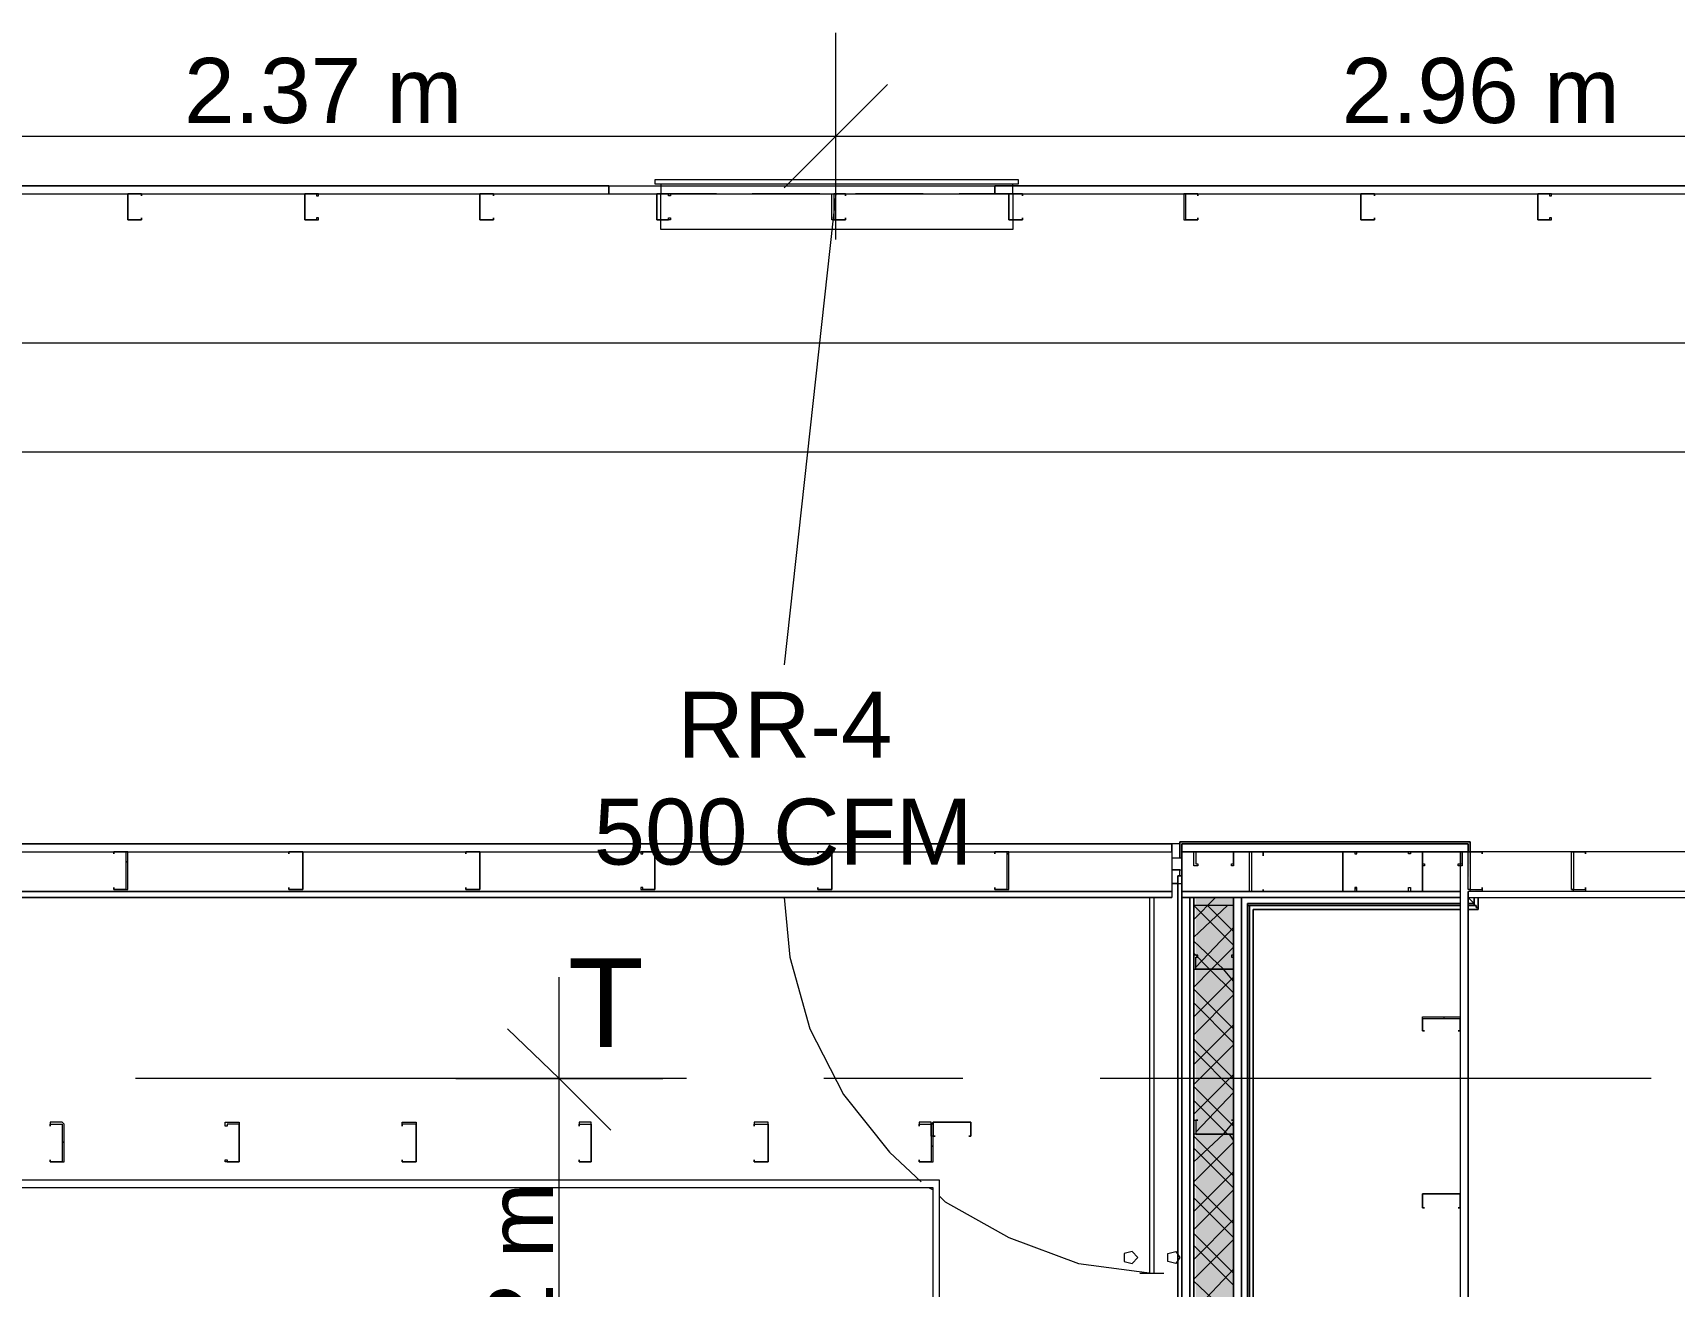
# Model space of a CAD drawing. Header units: metres. Extents: x -2 to 207, y -8 to 52.
# Drawn here: x 49.73 to 53.512, y 31.893 to 34.782 of the extents above; entities that cross this region are included whole.
import ezdxf

# ---------------------------------------------------------------- set-up
doc = ezdxf.new("R2010")
doc.units = ezdxf.units.M
doc.layers.add('HVAC - Ductos', color=5, linetype='Continuous', lineweight=0)
doc.layers.add('PDF_Text', color=7, linetype='Continuous', lineweight=0)
doc.layers.add('PDF_Geometry', color=7, linetype='Continuous', lineweight=0, true_color=0xaaaaaa)
doc.layers.add('PDF_Solid Fills', color=7, linetype='Continuous', lineweight=0, true_color=0xffffff)
doc.styles.add('PDF Helvetica', font='')
doc.styles.get('PDF Helvetica').set_extended_font_data('Helvetica')

msp = doc.modelspace()

# ---------------------------------------------------------------- hatches: boundary and pattern name
at = {"layer": 'PDF_Solid Fills', "lineweight": 0, "transparency": 33554559}
h = msp.add_hatch(color=256, dxfattribs=at)
h.paths.add_polyline_path([(53.0371, 32.8068), (53.0417, 32.8939), (53.0371, 32.8939)])
h.paths.add_polyline_path([(53.0417, 32.8068), (53.0688, 32.8022), (53.0692, 32.8022), (53.0692, 32.8068)])
h = msp.add_hatch(color=256, dxfattribs=at)
h.paths.add_polyline_path([(52.4094, 31.8401), (52.4965, 31.8401), (52.4965, 32.7885), (52.4094, 32.7885)])
h.paths.add_polyline_path([(52.4965, 24.1245), (52.4094, 24.1245), (52.4094, 22.8462), (52.4965, 22.8462)])
h.paths.add_polyline_path([(52.4094, 24.129), (52.4965, 24.129), (52.4965, 29.8058), (52.4094, 29.8058)])
h.paths.add_polyline_path([(52.4094, 29.8104), (52.4965, 29.8104), (52.4965, 31.8355), (52.4094, 31.8355)])
h = msp.add_hatch(color=256, dxfattribs=at)
h.paths.add_polyline_path([(52.4094, 31.8401), (52.4965, 31.8401), (52.4965, 32.7701), (52.4094, 32.7701)])
h.paths.add_polyline_path([(52.4094, 26.9697), (52.4965, 26.9697), (52.4965, 29.8058), (52.4094, 29.8058)])
h.paths.add_polyline_path([(52.4094, 24.94), (52.4965, 24.94), (52.4965, 26.9652), (52.4094, 26.9652)])
h.paths.add_polyline_path([(52.4965, 24.9354), (52.4094, 24.9354), (52.4094, 22.8462), (52.4965, 22.8462)])
h.paths.add_polyline_path([(52.4094, 29.8104), (52.4965, 29.8104), (52.4965, 31.8355), (52.4094, 31.8355)])

# ---------------------------------------------------------------- linework, layer by layer
at = {"layer": 'HVAC - Ductos', "lineweight": 0}
for points in [[(51.5801, 34.305), (51.5801, 34.5433), (51.5801, 34.7815)], [(51.6992, 34.6624), (51.5801, 34.5433), (51.461, 34.4241)], [(7.582, 34.5433), (12.4616, 34.5433), (15.6321, 34.5433), (18.6652, 34.5433), (21.625, 34.5433), (30.7334, 34.5433), (33.2075, 34.5433), (36.1764, 34.5433), (39.2049, 34.5433), (41.6104, 34.5433), (49.2113, 34.5433), (51.5801, 34.5433), (54.5399, 34.5433), (58.1961, 34.5433)], [(51.1632, 34.4333), (52.0016, 34.4333)], [(51.9787, 34.4425), (51.1861, 34.4425)], [(51.5801, 34.4104), (51.461, 33.3245)], [(50.9433, 21.5358), (50.9433, 23.1715), (50.9433, 24.349), (50.9433, 26.2137), (50.9433, 29.4209), (50.9433, 31.249), (50.9433, 32.6052)], [(50.8241, 32.4861), (50.9433, 32.3715), (51.0624, 32.2524)], [(50.705, 32.3715), (50.9433, 32.3715), (51.1815, 32.3715)]]:
    msp.add_lwpolyline(points, dxfattribs=at)
for points in [[(52.0016, 34.4425), (51.1632, 34.4425), (51.1632, 34.4333), (51.1769, 34.4333), (51.1769, 34.4104), (51.9879, 34.4104), (51.9879, 34.4333), (52.0016, 34.4333)], [(51.9879, 34.4104), (51.9879, 34.3279), (51.1769, 34.3279), (51.1769, 34.4104)], [(51.3052, 34.4104), (51.1861, 34.4104)], [(51.5435, 34.4104), (51.3877, 34.4104)], [(51.7817, 34.4104), (51.6259, 34.4104)], [(51.9833, 34.4104), (51.8642, 34.4104)], [(54.6406, 33.8148), (46.8518, 33.8148), (46.8518, 34.0668), (54.6406, 34.0668)]]:
    msp.add_lwpolyline(points, close=True, dxfattribs=at)
at = {"layer": 'PDF_Geometry', "lineweight": 0}
for points in [[(48.0613, 34.4287), (48.9456, 34.4287), (51.0578, 34.4287), (51.0578, 34.4104), (51.9467, 34.4104), (51.9467, 34.4287)], [(50.792, 34.4104), (51.0578, 34.4104), (51.0578, 34.4287), (48.9456, 34.4287), (48.9456, 34.4104), (49.1381, 34.4104)], [(49.5733, 34.4104), (49.949, 34.4104)], [(49.9811, 34.4104), (50.3568, 34.4104)], [(50.3843, 34.4104), (50.7646, 34.4104)], [(51.0578, 34.4287), (51.9467, 34.4287), (54.0588, 34.4287), (54.0588, 34.4104), (54.9477, 34.4104), (54.9477, 34.4287)], [(51.1998, 34.4104), (51.1998, 34.4058), (51.1952, 34.4058), (51.1952, 34.4104), (51.1677, 34.4104)], [(51.603, 34.4104), (51.603, 34.4058), (51.603, 34.4104), (51.5755, 34.4104)], [(54.0405, 34.4104), (54.0588, 34.4104), (54.0588, 34.4287), (51.9467, 34.4287), (51.9467, 34.4104), (51.9787, 34.4104)], [(52.0108, 34.4104), (52.3864, 34.4104)], [(52.414, 34.4104), (52.7942, 34.4104)], [(52.8217, 34.4104), (53.1975, 34.4104)], [(53.2295, 34.4104), (53.6052, 34.4104)], [(43.9104, 32.9121), (52.3544, 32.9121), (52.3544, 32.7885), (43.9104, 32.7885)], [(52.3544, 32.9121), (43.9104, 32.9121), (52.3544, 32.9121)], [(43.9104, 32.8939), (52.3544, 32.8939), (52.3544, 32.9121), (43.9104, 32.9121), (43.9104, 32.8939), (52.3544, 32.8939), (52.3544, 32.8022), (49.4404, 32.8022), (52.3544, 32.8022), (52.3544, 32.7885), (43.9104, 32.7885), (43.9104, 32.8022), (48.9685, 32.8022), (43.9104, 32.8022)], [(52.3728, 32.9121), (52.1161, 32.9121)], [(53.0417, 32.9167), (53.0417, 32.8939)], [(53.0417, 32.8939), (53.0417, 32.9167)], [(52.3544, 32.8801), (52.3728, 32.8801)], [(52.3544, 32.8801), (52.3773, 32.8801)], [(52.3773, 32.8526), (52.3773, 32.8801)], [(52.3773, 32.8389), (52.3728, 32.8389), (52.3728, 32.8526)], [(52.3773, 32.8389), (52.3773, 32.8526)], [(52.3773, 32.8389), (52.3773, 27.8677)], [(52.3773, 27.8677), (52.3773, 32.8389)], [(43.9104, 32.7885), (52.3544, 32.7885), (43.9104, 32.7885)], [(51.461, 32.7885), (51.4747, 32.651), (51.5205, 32.4861), (51.5984, 32.3349), (51.7038, 32.202), (51.7771, 32.1333)], [(52.304, 31.9226), (52.304, 32.7885)], [(52.3132, 32.7885), (52.3132, 31.9226)], [(52.3682, 32.8205), (52.3544, 32.8205), (52.3773, 32.8205)], [(52.4094, 22.8462), (52.4965, 22.8462), (52.5148, 22.8462), (52.5148, 32.7885), (52.3773, 32.7885), (52.3773, 22.8462), (52.4048, 22.8462)], [(52.3956, 22.8462), (52.3956, 32.7885), (52.4965, 32.7885)], [(52.4048, 32.7381), (52.4552, 32.7885)], [(52.4965, 22.8462), (52.4965, 32.7885), (52.4048, 32.7885), (52.4048, 22.8462), (52.4048, 32.7701), (52.4048, 32.7885), (52.4048, 32.7701), (52.4965, 32.6785)], [(52.5148, 22.8462), (52.5148, 32.7885), (52.5148, 22.8462), (52.5148, 32.7885), (52.4965, 32.7885), (52.4048, 32.7885)], [(52.5148, 22.8462), (52.5148, 32.7885), (52.5148, 22.8462)], [(54.4941, 32.8022), (53.0371, 32.8022), (53.0371, 32.7885), (53.0371, 22.7866)], [(53.0371, 32.7885), (53.0509, 32.7747), (53.0371, 32.7747), (53.0509, 32.7747), (53.0371, 32.7885), (53.0371, 32.8022), (53.0371, 32.7885), (53.0371, 32.8022)], [(52.4827, 32.7701), (52.4048, 32.6969)], [(52.4965, 22.8462), (52.4965, 32.7701), (52.4048, 32.7701)], [(52.4965, 32.7106), (52.4369, 32.7701)], [(52.5285, 22.8599), (52.5285, 32.7747), (53.0188, 32.7747), (52.5285, 32.7747), (52.5285, 22.8645)], [(52.5285, 22.8645), (52.5285, 32.7701), (52.5285, 22.8645), (52.5285, 32.7747), (52.5285, 22.8599)], [(53.0188, 32.7701), (52.5285, 32.7701)], [(53.0188, 32.7701), (52.5285, 32.7701)], [(53.0188, 32.7701), (52.5285, 32.7701)], [(52.5285, 32.7701), (53.0188, 32.7701)], [(52.5331, 22.8645), (52.5331, 32.7701), (52.5331, 22.8645)], [(52.5422, 22.8737), (52.5422, 32.761), (53.0188, 32.761), (52.5422, 32.761), (52.5422, 22.8737)], [(52.4094, 32.6281), (52.4965, 32.7197)], [(52.4965, 32.596), (52.4735, 32.6235), (52.4048, 32.6877)], [(52.4965, 32.6739), (52.446, 32.6235), (52.4048, 32.5823)], [(52.4965, 32.5686), (52.4414, 32.6235), (52.4048, 32.6602)], [(52.4048, 32.5136), (52.4965, 32.6052)], [(52.4965, 32.4861), (52.4048, 32.5777)], [(52.4965, 32.564), (52.4048, 32.4724)], [(52.4965, 32.454), (52.4048, 32.5456)], [(52.4048, 32.4036), (52.4965, 32.4952)], [(52.4965, 32.3715), (52.4048, 32.4632)], [(52.4965, 32.4494), (52.4048, 32.3577)], [(52.4965, 32.3441), (52.4048, 32.4357)], [(51.2364, 32.3715), (49.9673, 32.3715)], [(51.8733, 32.3715), (51.5526, 32.3715)], [(53.4586, 32.3715), (52.1895, 32.3715)], [(52.4048, 32.2891), (52.4965, 32.3807)], [(52.4965, 32.2615), (52.4048, 32.3532)], [(52.4965, 32.3395), (52.4094, 32.2479)], [(52.4827, 32.2433), (52.4048, 32.3211)], [(52.4048, 32.1791), (52.4735, 32.2433), (52.4965, 32.2707)], [(52.4965, 32.1471), (52.4048, 32.2387)], [(52.4965, 32.2249), (52.4048, 32.1333)], [(52.4965, 32.2295), (52.4873, 32.2433)], [(52.4965, 32.1195), (52.4048, 32.2112)], [(52.4048, 32.0646), (52.4965, 32.1562)], [(46.9572, 28.4496), (46.554, 28.4496), (46.1462, 28.4496), (45.743, 28.4496), (45.3353, 28.4496), (44.9321, 28.4496), (44.4922, 28.4496), (44.4739, 28.4496), (44.4739, 28.4634), (44.4739, 32.1195), (44.4739, 32.1379), (51.8184, 32.1379), (51.8184, 32.1195), (51.8184, 31.863), (51.8184, 31.4598)], [(51.8046, 31.863), (51.8046, 32.1195), (44.4876, 32.1195), (44.4876, 28.4634)], [(51.7954, 32.1195), (51.8046, 32.115)], [(52.4965, 32.0371), (52.4048, 32.1287)], [(52.4965, 32.115), (52.4048, 32.0233)], [(51.8184, 32.1012), (51.8321, 32.0874), (51.9787, 32.005), (52.1391, 31.9454), (52.3086, 31.9226)], [(52.4965, 32.005), (52.4048, 32.0966)], [(52.4048, 31.9546), (52.4965, 32.0462)], [(52.4965, 31.9226), (52.4048, 32.0142)], [(52.4965, 32.0004), (52.4048, 31.9088)], [(52.4965, 31.895), (52.4048, 31.9866)], [(52.2811, 31.9226), (52.3361, 31.9226)], [(52.4094, 31.8401), (52.4965, 31.9317)], [(52.4735, 31.8401), (52.4048, 31.9042)]]:
    msp.add_lwpolyline(points, dxfattribs=at)
for points in [[(49.9811, 34.4104), (49.949, 34.4104), (49.949, 34.3508), (49.9811, 34.3508), (49.9811, 34.3554), (49.9811, 34.3508), (49.949, 34.3508), (49.949, 34.4104), (49.9811, 34.4104), (49.9811, 34.4058)], [(50.3889, 34.4104), (50.3568, 34.4104), (50.3568, 34.3508), (50.3889, 34.3508), (50.3889, 34.3554), (50.3843, 34.3554), (50.3843, 34.3508), (50.3568, 34.3508), (50.3568, 34.4104), (50.3843, 34.4104), (50.3843, 34.4058), (50.3889, 34.4058)], [(50.792, 34.4104), (50.7646, 34.4104), (50.76, 34.4104), (50.76, 34.3508), (50.7646, 34.3508), (50.792, 34.3508), (50.792, 34.3554), (50.792, 34.3508), (50.7646, 34.3508), (50.76, 34.3508), (50.76, 34.4104), (50.7646, 34.4104), (50.792, 34.4104), (50.792, 34.4058)], [(51.1677, 34.3508), (51.1952, 34.3508), (51.1952, 34.3554), (51.1998, 34.3554), (51.1998, 34.3508), (51.1677, 34.3508), (51.1677, 34.4104)], [(51.5755, 34.3508), (51.603, 34.3508), (51.603, 34.3554), (51.603, 34.3508), (51.5755, 34.3508), (51.5709, 34.3508), (51.5709, 34.4104), (51.5755, 34.4104)], [(52.0108, 34.4104), (51.9787, 34.4104), (51.9787, 34.3508), (52.0108, 34.3508), (52.0108, 34.3554), (52.0108, 34.3508), (51.9787, 34.3508), (51.9787, 34.4104), (52.0108, 34.4104), (52.0108, 34.4058)], [(52.414, 34.4104), (52.3864, 34.4104), (52.3819, 34.4104), (52.3819, 34.3508), (52.3864, 34.3508), (52.414, 34.3508), (52.414, 34.3554), (52.414, 34.3508), (52.3864, 34.3508), (52.3864, 34.4104), (52.414, 34.4104), (52.414, 34.4058)], [(52.8217, 34.4104), (52.7942, 34.4104), (52.7897, 34.4104), (52.7897, 34.3508), (52.7942, 34.3508), (52.8217, 34.3508), (52.8217, 34.3554), (52.8217, 34.3508), (52.7942, 34.3508), (52.7897, 34.3508), (52.7897, 34.4104), (52.7942, 34.4104), (52.8217, 34.4104), (52.8217, 34.4058)], [(53.2295, 34.4104), (53.1975, 34.4104), (53.1975, 34.3508), (53.2295, 34.3508), (53.2295, 34.3554), (53.2249, 34.3554), (53.2249, 34.3508), (53.1975, 34.3508), (53.1975, 34.4104), (53.2249, 34.4104), (53.2249, 34.4058), (53.2295, 34.4058)], [(52.3728, 32.9167), (52.3728, 32.8801), (52.3728, 32.9167), (53.0417, 32.9167)], [(52.3773, 32.8939), (52.3773, 32.8022), (53.0188, 32.8022), (52.3773, 32.8022), (52.3773, 32.7885), (53.0188, 32.7885), (52.3773, 32.7885), (52.3773, 32.9121), (53.0371, 32.9121), (53.0371, 32.8939), (53.0371, 32.9121), (52.3773, 32.9121), (53.0371, 32.9121), (53.0371, 32.8939)], [(52.3773, 32.9121), (52.3773, 32.8801), (52.3773, 32.9121), (53.0371, 32.9121), (52.3773, 32.9121), (52.3773, 32.8939), (53.0371, 32.8939), (53.0371, 32.9121)], [(49.9169, 32.8068), (49.9444, 32.8068), (49.949, 32.8068), (49.949, 32.8939), (49.9444, 32.8939), (49.9169, 32.8939), (49.9169, 32.8893), (49.9169, 32.8939), (49.9444, 32.8939), (49.9444, 32.8068), (49.9169, 32.8068), (49.9169, 32.8114)], [(49.9169, 32.8068), (49.9444, 32.8068), (49.949, 32.8068), (49.949, 32.8939), (49.9444, 32.8939), (49.9169, 32.8939), (49.9169, 32.8893), (49.9169, 32.8939), (49.9444, 32.8939), (49.9444, 32.8068), (49.9169, 32.8068), (49.9169, 32.8114)], [(50.3201, 32.8068), (50.3522, 32.8068), (50.3522, 32.8939), (50.3201, 32.8939), (50.3201, 32.8893), (50.3201, 32.8939), (50.3522, 32.8939), (50.3522, 32.8068), (50.3201, 32.8068), (50.3201, 32.8114)], [(50.3201, 32.8068), (50.3522, 32.8068), (50.3522, 32.8939), (50.3201, 32.8939), (50.3201, 32.8893), (50.3201, 32.8939), (50.3522, 32.8939), (50.3522, 32.8068), (50.3201, 32.8068), (50.3201, 32.8114)], [(50.7279, 32.8068), (50.7554, 32.8068), (50.76, 32.8068), (50.76, 32.8939), (50.7554, 32.8939), (50.7279, 32.8939), (50.7279, 32.8893), (50.7279, 32.8939), (50.7554, 32.8939), (50.76, 32.8939), (50.76, 32.8068), (50.7554, 32.8068), (50.7279, 32.8068), (50.7279, 32.8114)], [(50.7279, 32.8068), (50.7554, 32.8068), (50.76, 32.8068), (50.76, 32.8939), (50.7554, 32.8939), (50.7279, 32.8939), (50.7279, 32.8893), (50.7279, 32.8939), (50.7554, 32.8939), (50.76, 32.8939), (50.76, 32.8068), (50.7554, 32.8068), (50.7279, 32.8068), (50.7279, 32.8114)], [(51.1311, 32.8068), (51.1632, 32.8068), (51.1632, 32.8939), (51.1311, 32.8939), (51.1311, 32.8893), (51.1357, 32.8893), (51.1357, 32.8939), (51.1632, 32.8939), (51.1632, 32.8068), (51.1357, 32.8068), (51.1357, 32.8114), (51.1311, 32.8114)], [(51.1311, 32.8068), (51.1632, 32.8068), (51.1632, 32.8939), (51.1311, 32.8939), (51.1311, 32.8893), (51.1357, 32.8893), (51.1357, 32.8939), (51.1632, 32.8939), (51.1632, 32.8068), (51.1357, 32.8068), (51.1357, 32.8114), (51.1311, 32.8114)], [(51.5389, 32.8068), (51.5663, 32.8068), (51.5709, 32.8068), (51.5709, 32.8939), (51.5663, 32.8939), (51.5389, 32.8939), (51.5389, 32.8893), (51.5389, 32.8939), (51.5663, 32.8939), (51.5709, 32.8939), (51.5709, 32.8068), (51.5663, 32.8068), (51.5389, 32.8068), (51.5389, 32.8114)], [(51.5389, 32.8068), (51.5663, 32.8068), (51.5709, 32.8068), (51.5709, 32.8939), (51.5663, 32.8939), (51.5389, 32.8939), (51.5389, 32.8893), (51.5389, 32.8939), (51.5663, 32.8939), (51.5709, 32.8939), (51.5709, 32.8068), (51.5663, 32.8068), (51.5389, 32.8068), (51.5389, 32.8114)], [(51.9467, 32.8068), (51.9741, 32.8068), (51.9787, 32.8068), (51.9787, 32.8939), (51.9741, 32.8939), (51.9467, 32.8939), (51.9467, 32.8893), (51.9467, 32.8939), (51.9741, 32.8939), (51.9741, 32.8068), (51.9467, 32.8068), (51.9467, 32.8114)], [(51.9467, 32.8068), (51.9741, 32.8068), (51.9787, 32.8068), (51.9787, 32.8939), (51.9741, 32.8939), (51.9467, 32.8939), (51.9467, 32.8893), (51.9467, 32.8939), (51.9741, 32.8939), (51.9741, 32.8068), (51.9467, 32.8068), (51.9467, 32.8114)], [(52.4048, 32.8939), (52.4094, 32.8939), (52.4965, 32.8939), (52.4965, 32.8618), (52.4919, 32.8618), (52.4919, 32.8664), (52.4965, 32.8664), (52.4965, 32.8939), (52.4094, 32.8939), (52.4094, 32.8664), (52.414, 32.8664), (52.414, 32.8618), (52.4048, 32.8618)], [(52.5377, 32.8022), (52.5331, 32.8022), (52.5331, 32.8068), (52.5331, 32.8939), (52.5377, 32.8939), (52.5652, 32.8939), (52.5652, 32.8847), (52.5652, 32.8939), (52.5377, 32.8939), (52.5377, 32.8068), (52.5377, 32.8022), (52.5652, 32.8022)], [(52.7805, 32.8939), (52.7484, 32.8939), (52.7484, 32.8068), (52.7484, 32.8022), (52.7805, 32.8022), (52.7805, 32.8114), (52.776, 32.8114), (52.776, 32.8022), (52.7484, 32.8022), (52.7484, 32.8068), (52.7484, 32.8939), (52.776, 32.8939), (52.776, 32.8893), (52.7805, 32.8893)], [(52.9317, 32.8939), (52.9317, 32.8068), (52.9317, 32.8022), (52.8996, 32.8022), (52.8996, 32.8114), (52.9042, 32.8114), (52.9042, 32.8022), (52.9317, 32.8022), (52.9317, 32.8068), (52.9317, 32.8939), (52.9042, 32.8939), (52.9042, 32.8893), (52.8996, 32.8893), (52.8996, 32.8939)], [(52.9317, 32.8939), (52.9363, 32.8939), (53.0233, 32.8939), (53.0233, 32.8618), (53.0142, 32.8618), (53.0142, 32.8664), (53.0233, 32.8664), (53.0233, 32.8939), (52.9363, 32.8939), (52.9317, 32.8939), (52.9317, 32.8664), (52.9363, 32.8664), (52.9363, 32.8618), (52.9317, 32.8618)], [(52.9317, 32.8939), (52.9363, 32.8939), (53.0233, 32.8939), (53.0233, 32.8618), (53.0142, 32.8618), (53.0142, 32.8664), (53.0233, 32.8664), (53.0233, 32.8939), (52.9363, 32.8939), (52.9317, 32.8939), (52.9317, 32.8664), (52.9363, 32.8664), (52.9363, 32.8618), (52.9317, 32.8618)], [(54.4986, 32.8939), (53.0188, 32.8939), (53.0188, 32.8022), (53.0188, 32.7885), (53.0188, 22.8325), (53.0188, 22.7866), (53.0233, 22.7866), (53.0371, 22.7866), (53.0371, 32.7885), (54.4986, 32.7885), (54.4986, 22.8645), (54.604, 22.8645), (54.604, 32.8939), (54.5124, 32.8939)], [(53.0417, 32.8022), (53.0417, 32.8068), (53.0371, 32.8068), (53.0371, 32.8939), (53.0417, 32.8939), (53.0692, 32.8939), (53.0692, 32.8893), (53.0692, 32.8939), (53.0417, 32.8939), (53.0417, 32.8068), (53.0692, 32.8068), (53.0692, 32.8114), (53.0692, 32.8022)], [(53.2799, 32.8022), (53.2799, 32.8068), (53.2753, 32.8068), (53.2753, 32.8939), (53.2799, 32.8939), (53.3074, 32.8939), (53.3074, 32.8893), (53.3074, 32.8939), (53.2799, 32.8939), (53.2799, 32.8068), (53.3074, 32.8068), (53.3074, 32.8114), (53.3074, 32.8022)], [(52.3773, 32.8389), (52.3728, 32.8389), (52.3728, 32.8526), (52.3544, 32.8526), (52.3773, 32.8526)], [(52.3682, 32.8389), (52.3682, 27.8677)], [(52.3773, 32.8389), (52.3773, 27.8677), (52.3773, 32.8389), (52.3728, 32.8389), (52.3682, 32.8389), (52.3728, 32.8389), (52.3682, 32.8389), (52.3728, 32.8389), (52.3773, 32.8389), (52.3773, 27.8677), (52.3773, 32.8389), (52.3773, 27.8677)], [(52.3682, 32.8389), (52.3682, 27.8677)], [(52.3773, 32.7885), (52.3773, 32.7793), (52.3773, 32.7885), (53.0188, 32.7885), (52.5881, 32.7885), (53.0188, 32.7885)], [(52.3773, 32.7885), (52.3773, 22.8462), (52.3956, 22.8462), (52.3956, 32.7885)], [(52.4048, 32.7885), (52.3956, 32.7885), (52.3956, 22.8462), (52.4048, 22.8462)], [(52.5148, 32.7885), (52.4965, 32.7885), (52.4965, 22.8462), (52.5148, 22.8462)], [(52.5652, 32.8068), (52.5652, 32.8022)], [(53.0509, 32.7747), (53.0509, 32.7885), (53.0509, 32.7701), (53.0371, 32.7701), (53.0509, 32.7701), (53.0509, 32.7885), (53.0509, 32.7701), (53.0371, 32.7701), (53.0509, 32.7701), (53.0509, 32.7885)], [(53.0371, 32.761), (53.06, 32.761), (53.06, 32.7885), (53.06, 32.761), (53.06, 32.7655), (53.0554, 32.7655), (53.0554, 32.7701), (53.0509, 32.7701), (53.0371, 32.7701), (53.0509, 32.7701), (53.0554, 32.7701), (53.0554, 32.7655), (53.06, 32.7655), (53.06, 32.761)], [(52.5285, 32.7701), (53.0188, 32.7701)], [(52.4048, 32.6556), (52.4048, 32.6235), (52.4094, 32.6235), (52.4965, 32.6235), (52.4965, 32.6556), (52.4919, 32.6556), (52.4919, 32.651), (52.4965, 32.651), (52.4965, 32.6235), (52.4094, 32.6235), (52.4094, 32.651), (52.414, 32.651), (52.414, 32.6556)], [(52.9317, 32.509), (52.9317, 32.5136), (53.0188, 32.5136), (53.0188, 32.509), (53.0188, 32.4815), (53.0142, 32.4815), (53.0188, 32.4815), (53.0188, 32.509), (52.9317, 32.509), (52.9317, 32.4815)], [(52.9363, 32.4815), (52.9317, 32.4815)], [(49.7703, 32.1791), (49.7978, 32.1791), (49.8024, 32.1791), (49.8024, 32.2661), (49.7978, 32.2707), (49.7703, 32.2707), (49.7703, 32.2615), (49.7703, 32.2661), (49.7978, 32.2661), (49.7978, 32.1791), (49.7703, 32.1791), (49.7703, 32.1837)], [(49.7703, 32.1791), (49.7978, 32.1791), (49.8024, 32.1791), (49.8024, 32.2661), (49.7978, 32.2707), (49.7703, 32.2707), (49.7703, 32.2615), (49.7703, 32.2661), (49.7978, 32.2661), (49.7978, 32.1791), (49.7703, 32.1791), (49.7703, 32.1837)], [(50.1735, 32.1837), (50.1781, 32.1837), (50.1781, 32.1791), (50.2056, 32.1791), (50.2056, 32.2661), (50.1781, 32.2661), (50.1781, 32.2615), (50.1735, 32.2615), (50.1735, 32.2707), (50.2056, 32.2707), (50.2056, 32.2661), (50.2056, 32.1791), (50.1735, 32.1791)], [(50.6088, 32.1791), (50.6134, 32.1791), (50.6134, 32.2661), (50.6088, 32.2661), (50.5813, 32.2661), (50.5813, 32.2615), (50.5813, 32.2707), (50.6088, 32.2707), (50.6134, 32.2707), (50.6134, 32.2661), (50.6134, 32.1791), (50.6088, 32.1791), (50.5813, 32.1791)], [(50.9891, 32.1791), (51.0165, 32.1791), (51.0165, 32.2661), (51.0165, 32.2707), (50.9891, 32.2707), (50.9891, 32.2615), (50.9891, 32.2661), (51.0165, 32.2661), (51.0165, 32.1791), (50.9891, 32.1791), (50.9891, 32.1837)], [(50.9891, 32.1791), (51.0165, 32.1791), (51.0165, 32.2661), (51.0165, 32.2707), (50.9891, 32.2707), (50.9891, 32.2615), (50.9891, 32.2661), (51.0165, 32.2661), (51.0165, 32.1791), (50.9891, 32.1791), (50.9891, 32.1837)], [(51.3923, 32.1791), (51.4243, 32.1791), (51.4243, 32.2661), (51.4243, 32.2707), (51.3923, 32.2707), (51.3923, 32.2615), (51.3923, 32.2661), (51.4243, 32.2661), (51.4243, 32.1791), (51.3923, 32.1791), (51.3923, 32.1837)], [(51.3923, 32.1791), (51.4243, 32.1791), (51.4243, 32.2661), (51.4243, 32.2707), (51.3923, 32.2707), (51.3923, 32.2615), (51.3923, 32.2661), (51.4243, 32.2661), (51.4243, 32.1791), (51.3923, 32.1791), (51.3923, 32.1837)], [(51.7726, 32.1791), (51.8, 32.1791), (51.8046, 32.1791), (51.8046, 32.2661), (51.8, 32.2661), (51.8, 32.2707), (51.7726, 32.2707), (51.7726, 32.2615), (51.7726, 32.2661), (51.8, 32.2661), (51.8, 32.1791), (51.7726, 32.1791), (51.7726, 32.1837)], [(51.7726, 32.1791), (51.8, 32.1791), (51.8046, 32.1791), (51.8046, 32.2661), (51.8, 32.2661), (51.8, 32.2707), (51.7726, 32.2707), (51.7726, 32.2615), (51.7726, 32.2661), (51.8, 32.2661), (51.8, 32.1791), (51.7726, 32.1791), (51.7726, 32.1837)], [(51.8, 32.2661), (51.8046, 32.2707), (51.8916, 32.2707), (51.8916, 32.2661), (51.8916, 32.2387), (51.8871, 32.2387), (51.8916, 32.2387), (51.8916, 32.2661), (51.8916, 32.2707), (51.8046, 32.2707), (51.8046, 32.2661), (51.8046, 32.2387), (51.8092, 32.2387), (51.8, 32.2387)], [(52.4965, 32.2433), (52.4094, 32.2433), (52.4048, 32.2433), (52.4048, 32.2753), (52.414, 32.2753), (52.4094, 32.2753), (52.4094, 32.2433), (52.4965, 32.2433), (52.4965, 32.2753)], [(52.4965, 32.2433), (52.4094, 32.2433), (52.4048, 32.2433), (52.4048, 32.2753), (52.414, 32.2753), (52.4094, 32.2753), (52.4094, 32.2433), (52.4965, 32.2433), (52.4965, 32.2753)], [(52.4919, 32.2753), (52.4965, 32.2753)], [(52.4919, 32.2753), (52.4965, 32.2753)], [(50.5813, 32.1837), (50.5813, 32.1791)], [(52.9317, 32.1058), (53.0188, 32.1058), (53.0188, 32.0737), (53.0142, 32.0737), (53.0188, 32.0737), (53.0188, 32.1058), (52.9317, 32.1058), (52.9317, 32.0737)], [(52.9363, 32.0737), (52.9317, 32.0737)], [(52.2765, 31.9592), (52.2628, 31.973), (52.2444, 31.9684), (52.2444, 31.95), (52.2628, 31.9454)], [(52.3728, 31.9592), (52.3636, 31.9454), (52.3452, 31.95), (52.3452, 31.9684), (52.3636, 31.973)]]:
    msp.add_lwpolyline(points, close=True, dxfattribs=at)
at = {"layer": 'PDF_Geometry', "color": 254, "lineweight": 0, "true_color": 0xd2d2d2}
for points in [[(49.949, 32.8709), (49.9444, 32.8709)], [(50.3522, 32.8939), (50.3476, 32.8939)], [(51.9787, 32.8893), (51.9741, 32.8893)], [(49.8024, 32.2249), (49.7978, 32.2249)], [(51.8046, 32.2157), (51.8, 32.2157)]]:
    msp.add_lwpolyline(points, close=True, dxfattribs=at)
for points in [[(52.776, 32.8068), (52.7805, 32.8114)], [(53.2753, 32.8068), (53.2799, 32.8068)], [(52.9821, 32.509), (52.9821, 32.5136)], [(51.855, 32.2707), (51.8596, 32.2707)]]:
    msp.add_lwpolyline(points, dxfattribs=at)

# ---------------------------------------------------------------- texts
at = {"layer": 'PDF_Text', "lineweight": 0, "attachment_point": 4, "style": 'PDF Helvetica'}
for s, insert, char_height in [('2.37 m', (50.079, 34.6476), 0.15002), ('2.96 m', (52.7457, 34.6476), 0.15002), ('RR-4', (51.2153, 33.1867), 0.1519), ('500 CFM', (51.0229, 32.9393), 0.1519), ('T', (50.9633, 32.5462), 0.2047)]:
    msp.add_mtext(s, dxfattribs=dict(at, insert=insert, char_height=char_height))
at = {"layer": 'PDF_Text', "lineweight": 0, "insert": (50.8537, 31.4911), "char_height": 0.15002, "attachment_point": 4, "rotation": 90, "style": 'PDF Helvetica'}
msp.add_mtext('1.12 m', dxfattribs=at)

doc.saveas('drawing.dxf')
